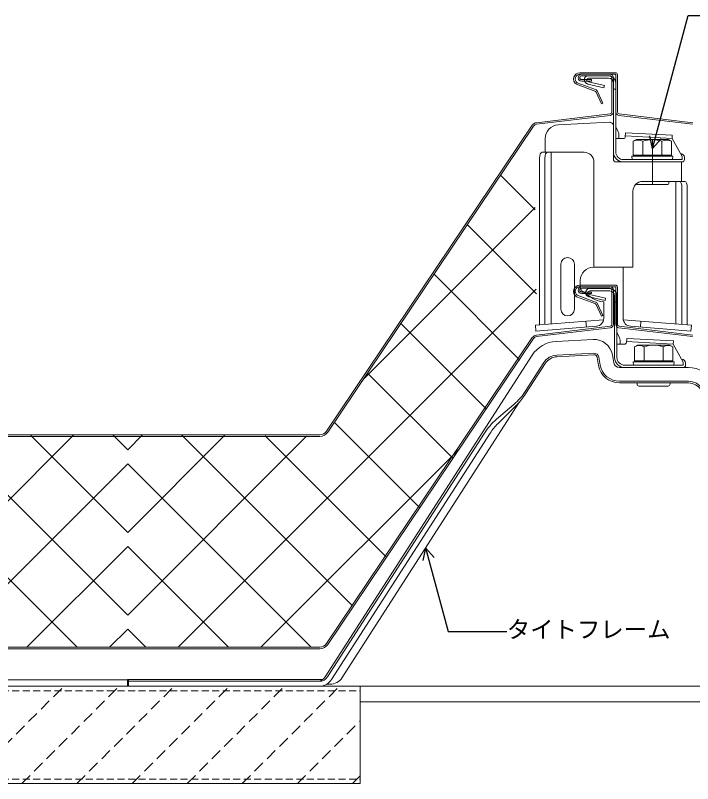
# Model space of a CAD drawing. Units: millimetres at full size, sheet at 1:3; details may follow other scales. Extents: x -1262 to 3778, y -891 to 1036.
# Drawn here: x 1972.5 to 2320, y -25.5 to 368.7 of the extents above; entities that cross this region are included whole.
import ezdxf
from ezdxf.enums import TextEntityAlignment as Align

# ---------------------------------------------------------------- set-up
doc = ezdxf.new("R2010")
doc.units = ezdxf.units.MM
doc.header["$LTSCALE"] = 3
for name, pattern in [('CHAIN2', [12, 9, -1, 1, -1]), ('DASHED1', [1.8, 1.2, -0.6]), ('DASHED2', [3, 2, -1])]:
    doc.linetypes.add(name, pattern=pattern)
for name, color, linetype, lineweight in [('0-6_名称1', 5, 'Continuous', 25), ('0-B_屋根1', 6, 'Continuous', 20), ('2-1_裏貼1', 2, 'Continuous', 18), ('2-A_タイトフレーム', 3, 'Continuous', 9), ('2-C_断熱金具', 7, 'Continuous', 5), ('3-0_吊子', 7, 'Continuous', 5), ('4-2_H鋼1', 2, 'Continuous', 18), ('4-5_C鋼1', 2, 'Continuous', 18), ('5-6_ハッチング1', 7, 'DASHED2', 5)]:
    doc.layers.add(name, color=color, linetype=linetype, lineweight=lineweight)
doc.styles.add('ＭＳ ゴシック', font='')
doc.styles.get('ＭＳ ゴシック').set_extended_font_data('MS Gothic')

msp = doc.modelspace()

# ---------------------------------------------------------------- linework, layer by layer
at = {"layer": '0-6_名称1'}
for p, q in [((2299.405, 300.312), (2298.06, 306.884)), ((2299.405, 300.312), (2303.856, 305.331)), ((2183.018, 95.464), (2181.673, 88.892)), ((2183.018, 95.464), (2187.469, 90.445))]:
    msp.add_line(p, q, dxfattribs=at)
for points in [[(2299.405, 300.312), (2317.727, 368.692), (2359.502, 368.692)], [(2183.018, 95.464), (2194.52, 52.54), (2224.688, 52.54)]]:
    msp.add_lwpolyline(points, dxfattribs=at)
at = {"layer": '0-B_屋根1'}
for p, q in [((2280.405, 339.258), (2262.205, 339.258)), ((2280.405, 338.458), (2262.205, 338.458)), ((2263.105, 338.458), (2277.605, 338.458)), ((2263.105, 337.658), (2277.605, 337.658)), ((2263.105, 335.722), (2268.105, 335.722)), ((2268.105, 335.722), (2268.105, 334.922)), ((2278.605, 336.658), (2278.605, 319.176)), ((2279.405, 336.658), (2279.405, 319.176)), ((2280.605, 319.176), (2280.605, 338.258)), ((2281.405, 319.176), (2281.405, 338.258)), ((2269.917, 329.853), (2260.368, 333.329)), ((2260.744, 334.043), (2270.191, 330.605)), ((2263.105, 334.922), (2268.105, 334.922)), ((2271.207, 329.674), (2273.99, 323.705)), ((2239.869, 313.622), (2277.724, 318.183)), ((2239.965, 312.828), (2277.724, 317.377)), ((2320.047, 312.828), (2282.19, 317.389)), ((2320.143, 313.622), (2282.285, 318.183)), ((2237.738, 312.317), (2132.195, 155.315)), ((2238.402, 311.871), (2132.859, 154.868)), ((2280.405, 230.258), (2262.205, 230.258)), ((2280.405, 229.458), (2262.205, 229.458)), ((2263.105, 229.458), (2277.605, 229.458)), ((2263.105, 228.658), (2277.605, 228.658)), ((2280.605, 210.176), (2280.605, 229.258)), ((2281.405, 210.176), (2281.405, 229.258)), ((2260.744, 225.043), (2270.191, 221.605)), ((2263.105, 226.722), (2268.105, 226.722)), ((2263.105, 225.922), (2268.105, 225.922)), ((2268.105, 226.722), (2268.105, 225.922)), ((2278.605, 227.658), (2278.605, 210.176)), ((2279.405, 227.658), (2279.405, 210.176)), ((2269.917, 220.853), (2260.368, 224.329)), ((2271.207, 220.674), (2273.99, 214.705)), ((2239.869, 204.622), (2277.724, 209.183)), ((2320.143, 204.622), (2282.285, 209.183)), ((2239.965, 203.828), (2277.724, 208.377)), ((2320.047, 203.828), (2282.19, 208.389)), ((2237.738, 203.317), (2132.195, 46.315)), ((2238.402, 202.871), (2132.859, 45.868)), ((1931.555, 152.658), (2128.719, 152.658)), ((1931.556, 153.458), (2128.719, 153.458)), ((1931.555, 43.658), (2128.719, 43.658)), ((1931.556, 44.458), (2128.719, 44.458))]:
    msp.add_line(p, q, dxfattribs=at)
for points in [[(2270.482, 329.336), (2273.265, 323.367), (2273.99, 323.705)], [(2270.482, 220.336), (2273.265, 214.367), (2273.99, 214.705)]]:
    msp.add_lwpolyline(points, dxfattribs=at)
for centre, radius, start, end in [((2262.205, 336.009), 3.249, 90, 235.57982), ((2280.405, 338.258), 1, 0, 90), ((2262.205, 336.009), 2.449, 90.00009, 233.37631), ((2263.105, 336.69), 1.768, 90, 270), ((2263.105, 336.69), 0.968, 90, 270), ((2277.605, 336.658), 1.8, 0, 90), ((2277.605, 336.658), 1, 0, 90), ((2280.405, 338.258), 0.2, 0, 90), ((2269.575, 328.913), 1, 25, 70), ((2269.575, 328.913), 1.8, 25, 70), ((2277.605, 319.176), 1, 276.86999, 0), ((2277.605, 319.176), 1.8, 276.86999, 0), ((2282.405, 319.176), 1.8, 180, 263.13001), ((2282.405, 319.176), 1, 180, 263.13001), ((2240.228, 310.644), 3, 96.86999, 146.0895), ((2240.228, 310.644), 2.2, 96.86999, 146.0895), ((2262.205, 227.009), 3.249, 90, 235.57982), ((2262.205, 227.009), 2.449, 90.00009, 233.37631), ((2263.105, 227.69), 1.768, 90, 270), ((2263.105, 227.69), 0.968, 90, 270), ((2277.605, 227.658), 1.8, 0, 90), ((2277.605, 227.658), 1, 0, 90), ((2280.405, 229.258), 1, 0, 90), ((2280.405, 229.258), 0.2, 0, 90), ((2269.575, 219.913), 1, 25, 70), ((2269.575, 219.913), 1.8, 25, 70), ((2277.605, 210.176), 1, 276.86999, 0), ((2277.605, 210.176), 1.8, 276.86999, 0), ((2282.405, 210.176), 1.8, 180, 263.13001), ((2282.405, 210.176), 1, 180, 263.13001), ((2240.228, 201.644), 3, 96.86999, 146.0895), ((2240.228, 201.644), 2.2, 96.86999, 146.0895), ((2128.709, 157.658), 4.2, 270.11492, 326.0895), ((2128.709, 157.658), 5, 270.11492, 326.0895), ((2128.709, 48.658), 4.2, 270.11492, 326.0895), ((2128.709, 48.658), 5, 270.11492, 326.0895)]:
    msp.add_arc(centre, radius, start, end, dxfattribs=at)
at = {"layer": '2-1_裏貼1'}
for p, q in [((2239.254, 268.859), (2221.586, 286.527)), ((2150.985, 181.765), (2239.238, 270.018)), ((2239.842, 225.845), (2204.505, 261.182)), ((2231.418, 191.842), (2187.424, 235.836)), ((2004.17, 44.458), (1820.464, 228.164)), ((2056.104, 44.458), (2239.81, 228.164)), ((2214.218, 166.615), (2170.343, 210.49)), ((2197.018, 141.389), (2153.263, 185.145)), ((2179.818, 116.162), (2136.182, 159.799)), ((1914.856, 65.709), (2002.379, 153.233)), ((2030.137, 60.917), (1938.342, 152.713)), ((2030.137, 103.344), (1980.427, 153.054)), ((2030.137, 145.77), (2022.512, 153.396)), ((2030.137, 145.77), (2037.763, 153.396)), ((2030.137, 103.344), (2079.848, 153.054)), ((2030.137, 60.917), (2121.933, 152.713)), ((2145.419, 65.709), (2057.895, 153.233)), ((2162.619, 90.936), (2100.669, 152.885)), ((2098.53, 44.458), (2200.355, 146.282)), ((1936.031, 44.458), (2030.137, 138.564)), ((2124.244, 44.458), (2030.137, 138.564)), ((1978.457, 44.458), (2030.137, 96.138)), ((2081.817, 44.458), (2030.137, 96.138)), ((2020.884, 44.458), (2030.137, 53.712)), ((2039.391, 44.458), (2030.137, 53.712))]:
    msp.add_line(p, q, dxfattribs=at)
at = {"layer": '2-A_タイトフレーム'}
for p, q in [((2249.931, 201.382), (2268.991, 202.381)), ((2131.481, 29.252), (2237.709, 194.292)), ((2250.3, 194.344), (2269.36, 195.343)), ((2250.345, 193.49), (2269.404, 194.489)), ((2271.903, 193.319), (2272.627, 189.213)), ((2278.844, 194.543), (2279.568, 190.437)), ((2234.084, 175.638), (2243.635, 190.478)), ((2234.317, 174.421), (2244.354, 190.015)), ((2271.061, 193.171), (2271.785, 189.065)), ((2317.921, 187.958), (2282.522, 187.958)), ((2317.921, 180.91), (2282.522, 180.91)), ((2317.921, 180.055), (2282.522, 180.055)), ((2140.173, 28.899), (2231.218, 170.35)), ((2228.337, 169.059), (2219.448, 161.47)), ((2229.92, 168.981), (2220.206, 159.308)), ((2132.708, 29.252), (2213.222, 154.343)), ((2134.799, 27.899), (2216.147, 154.286)), ((2030.605, 27.658), (1783.805, 27.658)), ((2030.005, 24.458), (2030.005, 27.958)), ((2130.277, 27.958), (2030.005, 27.958)), ((2128.503, 26.958), (2030.005, 26.958)), ((2128.492, 24.458), (2030.005, 24.458)), ((2133.867, 25.458), (2132.234, 25.458))]:
    msp.add_line(p, q, dxfattribs=at)
msp.add_lwpolyline([(2030.605, 27.658), (2030.605, 24.458), (1783.805, 24.458)], dxfattribs=at)
for centre, radius, start, end in [((2250.743, 185.903), 15.5, 93, 147.23277), ((2269.488, 192.894), 9.5, 10, 93), ((2250.743, 185.903), 8.452, 93, 147.23277), ((2250.743, 185.903), 7.597, 93, 147.23277), ((2269.488, 192.894), 2.452, 10, 93), ((2269.488, 192.894), 1.597, 10, 93), ((2282.522, 190.958), 3, 190, 270), ((2282.522, 190.958), 10.903, 190, 270), ((2282.522, 190.958), 10.048, 190, 270), ((2317.921, 172.458), 15.5, 32.76723, 90), ((2317.921, 172.458), 8.452, 32.76723, 90), ((2317.921, 172.458), 7.597, 32.76723, 90), ((2208.857, 191.875), 30, 310.49043, 327.23277), ((2206.989, 192.011), 32.5, 314.87755, 327.23277), ((2240.551, 136.753), 32.5, 130.49043, 147.23277), ((2241.374, 138.049), 30, 134.87755, 147.23277), ((2127.277, 31.958), 5, 270, 327.23277), ((2128.492, 31.958), 7.5, 270, 327.23277), ((2128.503, 31.958), 5, 270, 327.23277), ((2133.867, 32.958), 7.5, 270, 327.23277)]:
    msp.add_arc(centre, radius, start, end, dxfattribs=at)
at = {"layer": '2-C_断熱金具'}
for p, q in [((2277.3, 313.847), (2251.038, 312.471)), ((2279.405, 311.85), (2279.405, 294.958)), ((2244.405, 305.481), (2244.405, 298.458)), ((2247.405, 298.458), (2242.784, 298.458)), ((2264.405, 298.458), (2244.405, 298.458)), ((2247.405, 298.458), (2247.405, 210.342)), ((2241.516, 295.458), (2241.516, 209.879)), ((2244.235, 295.458), (2244.235, 210.093)), ((2269.405, 293.458), (2269.405, 239.458)), ((2269.405, 293.458), (2269.405, 239.458)), ((2309.905, 293.458), (2280.905, 293.458)), ((2314.405, 293.458), (2309.905, 293.458)), ((2314.405, 293.458), (2314.405, 283.458)), ((2314.405, 283.458), (2294.405, 283.458)), ((2311.405, 210.342), (2311.405, 283.458)), ((2311.405, 283.458), (2316.026, 283.458)), ((2314.574, 280.458), (2314.574, 210.093)), ((2317.293, 280.458), (2317.293, 209.879)), ((2289.405, 278.458), (2289.405, 239.458)), ((2269.405, 258.347), (2269.405, 252.105)), ((2252.405, 240.958), (2252.405, 217.958)), ((2259.405, 240.958), (2259.405, 217.958)), ((2269.205, 239.458), (2274.405, 239.458)), ((2289.405, 239.458), (2269.405, 239.458)), ((2284.405, 239.458), (2284.405, 213.155)), ((2262.405, 232.658), (2262.405, 229.45)), ((2263.81, 226.801), (2268.842, 223.394)), ((2274.405, 221.658), (2274.405, 213.155)), ((2239.378, 209.71), (2274.344, 212.462)), ((2239.378, 209.71), (2239.613, 206.72)), ((2239.613, 206.72), (2270.719, 209.168)), ((2265.298, 211.75), (2265.533, 208.76)), ((2319.432, 209.71), (2284.465, 212.462)), ((2319.196, 206.72), (2288.091, 209.168)), ((2293.512, 211.75), (2293.277, 208.76)), ((2319.432, 209.71), (2319.196, 206.72))]:
    msp.add_line(p, q, dxfattribs=at)
for centre, radius, start, end in [((2251.405, 305.481), 7, 93, 180), ((2277.405, 311.85), 2, 0, 92.99998), ((2264.405, 293.458), 5, 0, 90), ((2280.905, 294.958), 1.5, 180, 270), ((2294.405, 278.458), 5, 90, 180), ((2255.905, 240.958), 3.5, 0, 180), ((2269.205, 232.658), 6.8, 90, 180), ((2265.605, 229.45), 3.2, 180, 235.893), ((2276.006, 236.572), 15, 241.46876, 263.87188), ((2255.905, 217.958), 3.5, 180, 0), ((2270.405, 213.155), 4, 274.5, 0), ((2288.405, 213.155), 4, 180, 265.5)]:
    msp.add_arc(centre, radius, start, end, dxfattribs=at)
for centre, start_param, end_param in [((2242.784, 295.458), 3.1415927, 4.712389), ((2245.503, 295.458), 3.1415927, 4.712389), ((2313.307, 280.458), 1.5707963, 3.1415927), ((2316.026, 280.458), 1.5707963, 3.1415927)]:
    msp.add_ellipse(centre, major_axis=(0, -3), ratio=0.422618, start_param=start_param, end_param=end_param, dxfattribs=at)
at = {"layer": '3-0_吊子'}
for p, q in [((2264.482, 335.567), (2264.482, 335.658)), ((2265.682, 335.458), (2265.682, 335.276)), ((2265.924, 334.988), (2265.682, 335.276)), ((2276.905, 337.658), (2266.482, 337.658)), ((2276.905, 336.458), (2266.682, 336.458)), ((2265.046, 334.168), (2264.95, 334.282)), ((2266.133, 333.503), (2266.288, 333.468)), ((2274.545, 331.586), (2266.288, 333.468)), ((2266.537, 334.642), (2274.812, 332.755)), ((2274.812, 332.755), (2274.545, 331.586)), ((2279.405, 333.958), (2279.405, 298.658)), ((2280.605, 333.975), (2280.605, 298.658)), ((2279.405, 330.785), (2280.605, 330.785)), ((2280.605, 311.458), (2281.888, 308.891)), ((2282.205, 307.55), (2282.205, 305.458)), ((2285.598, 308.396), (2285.494, 306.405)), ((2285.598, 308.396), (2309.565, 307.14)), ((2280.605, 305.458), (2284.495, 305.458)), ((2285.514, 306.798), (2309.481, 305.542)), ((2291.155, 304.958), (2289.59, 304.054)), ((2289.59, 296.958), (2289.59, 304.054)), ((2291.155, 304.958), (2307.655, 304.958)), ((2294.497, 296.958), (2294.497, 304.054)), ((2304.312, 296.958), (2304.312, 304.054)), ((2307.655, 304.958), (2309.22, 304.054)), ((2309.22, 296.958), (2309.22, 304.054)), ((2309.565, 307.14), (2309.481, 305.542)), ((2314.605, 296.258), (2309.481, 305.542)), ((2288.905, 296.449), (2293.978, 296.949)), ((2288.905, 296.449), (2289.084, 294.628)), ((2289.59, 296.958), (2309.22, 296.958)), ((2309.728, 294.658), (2309.905, 296.449)), ((2313.777, 297.758), (2313.805, 297.758)), ((2314.605, 296.258), (2314.605, 294.658)), ((2315.805, 295.758), (2315.805, 294.658)), ((2284.605, 294.658), (2314.605, 294.658)), ((2284.605, 293.458), (2314.605, 293.458)), ((2309.728, 294.658), (2289.084, 294.658)), ((2291.905, 281.86), (2306.905, 281.86)), ((2307.905, 283.458), (2307.905, 282.86)), ((2265.082, 226.367), (2265.082, 226.458)), ((2265.646, 224.968), (2265.55, 225.082)), ((2266.282, 226.258), (2266.282, 226.076)), ((2266.524, 225.787), (2266.282, 226.076)), ((2277.505, 228.458), (2267.082, 228.458)), ((2267.137, 225.442), (2275.412, 223.555)), ((2277.505, 227.258), (2267.282, 227.258)), ((2280.005, 224.758), (2280.005, 193.158)), ((2281.205, 224.775), (2281.205, 193.158)), ((2266.733, 224.303), (2266.888, 224.268)), ((2275.145, 222.385), (2266.888, 224.268)), ((2275.412, 223.555), (2275.145, 222.385)), ((2280.005, 221.585), (2281.205, 221.585)), ((2281.205, 205.958), (2282.488, 203.391)), ((2282.805, 202.05), (2282.805, 199.958)), ((2286.198, 202.896), (2286.094, 200.905)), ((2286.114, 201.298), (2310.081, 200.042)), ((2286.198, 202.896), (2310.165, 201.64)), ((2310.165, 201.64), (2310.081, 200.042)), ((2281.205, 199.958), (2285.095, 199.958)), ((2291.755, 199.458), (2290.19, 198.554)), ((2290.19, 191.458), (2290.19, 198.554)), ((2291.755, 199.458), (2308.255, 199.458)), ((2295.097, 191.458), (2295.097, 198.554)), ((2304.912, 191.458), (2304.912, 198.554)), ((2308.255, 199.458), (2309.82, 198.554)), ((2309.82, 191.458), (2309.82, 198.554)), ((2315.205, 190.758), (2310.081, 200.042)), ((2289.505, 190.949), (2294.578, 191.449)), ((2289.505, 190.949), (2289.684, 189.128)), ((2290.19, 191.458), (2309.82, 191.458)), ((2310.328, 189.158), (2310.505, 190.949)), ((2314.377, 192.258), (2314.405, 192.258)), ((2315.205, 190.758), (2315.205, 189.158)), ((2316.405, 190.258), (2316.405, 189.158)), ((2285.205, 189.158), (2315.205, 189.158)), ((2285.205, 187.958), (2315.205, 187.958)), ((2310.328, 189.158), (2289.684, 189.158)), ((2291.505, 180.055), (2291.505, 179.458)), ((2292.505, 178.458), (2307.505, 178.458)), ((2308.505, 180.055), (2308.505, 179.458))]:
    msp.add_line(p, q, dxfattribs=at)
at = {"layer": '3-0_吊子', "linetype": 'CHAIN2'}
msp.add_line((2299.405, 281.86), (2299.405, 304.958), dxfattribs=at)
at = {"layer": '3-0_吊子'}
for points in [[(2288.905, 296.449), (2309.905, 296.449), (2304.831, 296.949)], [(2289.505, 190.949), (2310.505, 190.949), (2305.431, 191.449)]]:
    msp.add_lwpolyline(points, dxfattribs=at)
for centre, radius, start, end in [((2266.482, 335.658), 2, 90, 180), ((2266.482, 335.567), 2, 180, 220), ((2266.682, 335.458), 1, 90, 180), ((2276.905, 333.958), 3.7, 0, 90), ((2276.905, 333.958), 2.5, 0, 90), ((2266.578, 335.453), 2, 220.00029, 257.15662), ((2266.69, 335.63), 1, 220, 261.15659), ((2279.205, 307.55), 3, 0, 26.56505), ((2284.495, 306.458), 1, 270, 357), ((2292.044, 299.804), 4.907, 59.99994, 120.00006), ((2299.405, 291.179), 13.779, 69.13594, 110.86406), ((2306.766, 299.804), 4.907, 59.99994, 120.00006), ((2284.605, 298.658), 5.2, 180, 270), ((2284.605, 298.658), 4, 180, 270), ((2294.155, 295.158), 1.8, 90, 95.62833), ((2304.655, 295.158), 1.8, 84.37167, 90), ((2313.805, 295.758), 2, 0, 90), ((2314.605, 294.658), 1.2, 270, 0), ((2291.905, 282.86), 1, 218.8743, 270), ((2306.905, 282.86), 1, 270, 0), ((2267.082, 226.458), 2, 90, 180), ((2267.082, 226.367), 2, 180, 220), ((2267.178, 226.253), 2, 220.00029, 257.15662), ((2267.282, 226.258), 1, 90, 180), ((2267.29, 226.43), 1, 220, 261.15659), ((2277.505, 224.758), 3.7, 0, 90), ((2277.505, 224.758), 2.5, 0, 90), ((2279.805, 202.05), 3, 0, 26.56505), ((2285.095, 200.958), 1, 270, 357), ((2292.644, 194.304), 4.907, 59.99994, 120.00006), ((2300.005, 185.679), 13.779, 69.13594, 110.86406), ((2307.366, 194.304), 4.907, 59.99994, 120.00006), ((2285.205, 193.158), 5.2, 180, 270), ((2285.205, 193.158), 4, 180, 270), ((2294.755, 189.658), 1.8, 90, 95.62833), ((2305.255, 189.658), 1.8, 84.37167, 90), ((2314.405, 190.258), 2, 0, 90), ((2315.205, 189.158), 1.2, 270, 0), ((2292.505, 179.458), 1, 180, 270), ((2307.505, 179.458), 1, 270, 0)]:
    msp.add_arc(centre, radius, start, end, dxfattribs=at)
at = {"layer": '4-2_H鋼1'}
for p, q in [((2149.505, 24.458), (3530.137, 24.458)), ((2149.505, 16.458), (3530.137, 16.458))]:
    msp.add_line(p, q, dxfattribs=at)
at = {"layer": '4-5_C鋼1'}
for p, q in [((1749.505, 24.458), (2149.505, 24.458)), ((2149.505, 24.458), (2149.505, -25.542)), ((1749.505, -25.542), (2149.505, -25.542))]:
    msp.add_line(p, q, dxfattribs=at)
at = {"layer": '4-5_C鋼1', "linetype": 'DASHED1'}
for p, q in [((1749.505, 22.158), (2149.505, 22.158)), ((1749.505, -23.242), (2149.505, -23.242))]:
    msp.add_line(p, q, dxfattribs=at)
at = {"layer": '5-6_ハッチング1'}
for p, q in [((1947.495, -25.542), (1997.495, 24.458)), ((1975.779, -25.542), (2025.779, 24.458)), ((2004.063, -25.542), (2054.063, 24.458)), ((2032.348, -25.542), (2082.348, 24.458)), ((2060.632, -25.542), (2110.632, 24.458)), ((2088.916, -25.542), (2138.916, 24.458)), ((2117.2, -25.542), (2149.505, 6.762)), ((2145.485, -25.542), (2149.505, -21.522))]:
    msp.add_line(p, q, dxfattribs=at)

# ---------------------------------------------------------------- texts
at = {"layer": '0-6_名称1', "style": 'ＭＳ ゴシック'}
msp.add_text('タイトフレーム', height=8.798, dxfattribs=at).set_placement((2224.688, 46.54), align=Align.BOTTOM_LEFT)

doc.saveas('drawing.dxf')
